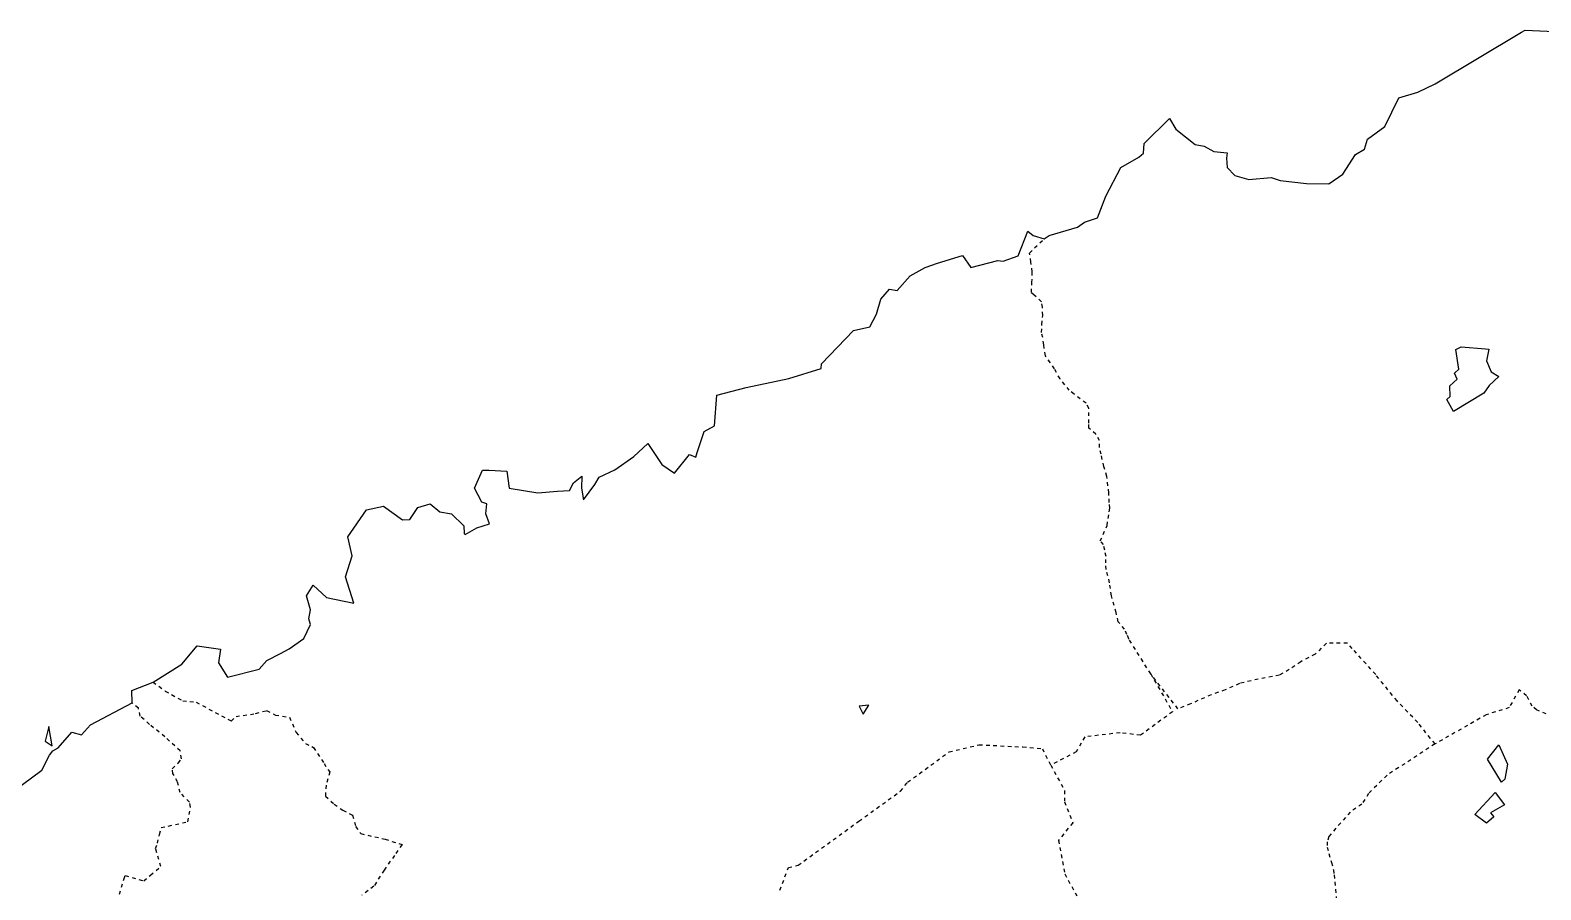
# Model space of a CAD drawing. Header units: millimetres. Extents: x 1888 to 2040, y 1705 to 1894.
# Drawn here: x 1940.41 to 1982.23, y 1865.19 to 1888.99 of the extents above; entities that cross this region are included whole.
import ezdxf

# ---------------------------------------------------------------- set-up
doc = ezdxf.new("R2010")
doc.units = ezdxf.units.MM
doc.linetypes.add('HIDDEN', pattern=[0.375, 0.25, -0.125])

# ---------------------------------------------------------------- blocks, each defined once
blk = doc.blocks.new('mall')
at = {"linetype": 'Continuous'}
for p, q in [((-45494, 50709), (-43097, 52141)), ((-43097, 52141), (-42998, 52191)), ((-42998, 52191), (-42188, 52156)), ((-45969, 50474), (-45494, 50709)), ((-46885, 49526), (-46496, 50317)), ((-46496, 50317), (-45969, 50474)), ((-53543, 49057), (-52844, 49745)), ((-52844, 49745), (-52666, 49449)), ((-52666, 49449), (-52132, 49027)), ((-47362, 49178), (-46885, 49526)), ((-53568, 48788), (-53543, 49057)), ((-52132, 49027), (-51884, 48980)), ((-51884, 48980), (-51615, 48831)), ((-47447, 48898), (-47362, 49178)), ((-54195, 48393), (-53693, 48679)), ((-53693, 48679), (-53568, 48788)), ((-51615, 48831), (-51252, 48800)), ((-51252, 48800), (-51265, 48647)), ((-51265, 48647), (-51245, 48392)), ((-48044, 48204), (-47699, 48749)), ((-47699, 48749), (-47447, 48898)), ((-54607, 47593), (-54195, 48393)), ((-51245, 48392), (-51036, 48169)), ((-51036, 48169), (-50647, 48055)), ((-50647, 48055), (-50031, 48111)), ((-50031, 48111), (-49779, 48029)), ((-48437, 47934), (-48044, 48204)), ((-49779, 48029), (-49053, 47946)), ((-49053, 47946), (-48437, 47934)), ((-54835, 47000), (-54607, 47593)), ((-55391, 46740), (-55195, 46873)), ((-55195, 46873), (-54835, 47000)), ((-57034, 45947), (-56764, 46626)), ((-56764, 46626), (-56615, 46509)), ((-56615, 46509), (-56314, 46414)), ((-56314, 46414), (-56180, 46509)), ((-56180, 46509), (-55391, 46740)), ((-60020, 45386), (-59605, 45624)), ((-59605, 45624), (-59270, 45745)), ((-59270, 45745), (-58574, 45953)), ((-58574, 45953), (-58347, 45618)), ((-58347, 45618), (-57601, 45813)), ((-57601, 45813), (-57448, 45794)), ((-57448, 45794), (-57034, 45947)), ((-60386, 44985), (-60020, 45386)), ((-60838, 44744), (-60597, 45020)), ((-60597, 45020), (-60386, 44985)), ((-60958, 44326), (-60838, 44744)), ((-61591, 43879), (-61140, 43980)), ((-61140, 43980), (-60958, 44326)), ((-62481, 42953), (-61591, 43879)), ((-44915, 43353), (-44769, 43422)), ((-44837, 42807), (-44915, 43353)), ((-44769, 43422), (-44092, 43367)), ((-44092, 43367), (-44000, 43356)), ((-44000, 43356), (-44071, 43038)), ((-63380, 42551), (-62486, 42822)), ((-62486, 42822), (-62481, 42953)), ((-44953, 42696), (-44837, 42807)), ((-44881, 42525), (-44953, 42696)), ((-44071, 43038), (-43940, 42728)), ((-43940, 42728), (-43728, 42606)), ((-65376, 42090), (-64563, 42302)), ((-64563, 42302), (-63380, 42551)), ((-45084, 42346), (-44881, 42525)), ((-45079, 42049), (-45084, 42346)), ((-43996, 42354), (-44138, 42145)), ((-43728, 42606), (-43996, 42354)), ((-65443, 41233), (-65376, 42090)), ((-45170, 41965), (-45079, 42049)), ((-44980, 41632), (-45170, 41965)), ((-44138, 42145), (-44980, 41632)), ((-65918, 40494), (-65730, 41081)), ((-65730, 41081), (-65443, 41233)), ((-67672, 40392), (-67283, 40752)), ((-67283, 40752), (-66901, 40163)), ((-68199, 40023), (-67672, 40392)), ((-66901, 40163), (-66548, 39927)), ((-66548, 39927), (-66131, 40440)), ((-66131, 40440), (-65957, 40371)), ((-65957, 40371), (-65918, 40494)), ((-72085, 39511), (-71866, 40012)), ((-71866, 40012), (-71681, 40011)), ((-71681, 40011), (-71193, 39980)), ((-71193, 39980), (-71126, 39507)), ((-69343, 39660), (-69117, 39841)), ((-69117, 39841), (-69125, 39510)), ((-68757, 39613), (-68630, 39814)), ((-68630, 39814), (-68199, 40023)), ((-71887, 39119), (-72085, 39511)), ((-71126, 39507), (-70336, 39379)), ((-70336, 39379), (-69791, 39429)), ((-69791, 39429), (-69452, 39447)), ((-69452, 39447), (-69343, 39660)), ((-69125, 39510), (-69066, 39186)), ((-69066, 39186), (-68757, 39613)), ((-75591, 38167), (-75078, 38909)), ((-75078, 38909), (-74602, 39012)), ((-74602, 39012), (-74080, 38634)), ((-73874, 38639), (-73651, 38975)), ((-73651, 38975), (-73316, 39080)), ((-73316, 39080), (-73042, 38858)), ((-71745, 39075), (-71887, 39119)), ((-71771, 38803), (-71745, 39075)), ((-74080, 38634), (-73874, 38639)), ((-73042, 38858), (-72722, 38800)), ((-72722, 38800), (-72381, 38464)), ((-72024, 38413), (-71670, 38526)), ((-71670, 38526), (-71771, 38803)), ((-75476, 37633), (-75591, 38167)), ((-72381, 38464), (-72370, 38260)), ((-72370, 38260), (-72344, 38228)), ((-72344, 38228), (-72024, 38413)), ((-75653, 37056), (-75476, 37633)), ((-76737, 36529), (-76552, 36825)), ((-76552, 36825), (-76186, 36487)), ((-75423, 36329), (-75653, 37056)), ((-76627, 36146), (-76737, 36529)), ((-76186, 36487), (-75423, 36329)), ((-76669, 35897), (-76627, 36146)), ((-76806, 35353), (-76629, 35736)), ((-76629, 35736), (-76669, 35897)), ((-80192, 34638), (-79765, 35149)), ((-79765, 35149), (-79122, 35049)), ((-77213, 35066), (-76806, 35353)), ((-79122, 35049), (-79172, 34671)), ((-78049, 34502), (-77837, 34741)), ((-77837, 34741), (-77457, 34933)), ((-77457, 34933), (-77213, 35066)), ((-80985, 34143), (-80192, 34638)), ((-79172, 34671), (-78924, 34282)), ((-78924, 34282), (-78049, 34502)), ((-81573, 33912), (-80985, 34143)), ((-81565, 33566), (-81573, 33912)), ((-82714, 32961), (-81565, 33566)), ((-61173, 33502), (-61433, 33474)), ((-61433, 33474), (-61330, 33256)), ((-61330, 33256), (-61173, 33502)), ((-83873, 32912), (-83975, 32502)), ((-83774, 32377), (-83873, 32912)), ((-83609, 32318), (-83231, 32751)), ((-83231, 32751), (-82970, 32684)), ((-82970, 32684), (-82714, 32961)), ((-83975, 32502), (-83774, 32377)), ((-83855, 32121), (-83762, 32241)), ((-83762, 32241), (-83609, 32318)), ((-44044, 32008), (-43724, 32403)), ((-43724, 32403), (-43489, 31871)), ((-84065, 31706), (-83855, 32121)), ((-43658, 31366), (-44044, 32008)), ((-43489, 31871), (-43564, 31455)), ((-84850, 31124), (-84065, 31706)), ((-43564, 31455), (-43658, 31366)), ((-44395, 30479), (-43827, 31080)), ((-43827, 31080), (-43574, 30742)), ((-43574, 30742), (-43954, 30518)), ((-44065, 30235), (-44395, 30479)), ((-43867, 30411), (-44065, 30235)), ((-43954, 30518), (-43867, 30411))]:
    blk.add_line(p, q, dxfattribs=at)
at = {"linetype": 'HIDDEN'}
for p, q in [((-56720, 46022), (-56583, 46163)), ((-56680, 45772), (-56720, 46022)), ((-56583, 46163), (-56314, 46414)), ((-56647, 45502), (-56680, 45772)), ((-56667, 44929), (-56653, 45201)), ((-56653, 45201), (-56647, 45502)), ((-56587, 44856), (-56667, 44929)), ((-56391, 44673), (-56587, 44856)), ((-56362, 44520), (-56391, 44673)), ((-56353, 44296), (-56362, 44520)), ((-56384, 43819), (-56383, 44041)), ((-56383, 44041), (-56353, 44296)), ((-56353, 43679), (-56384, 43819)), ((-56327, 43484), (-56353, 43679)), ((-56282, 43177), (-56327, 43484)), ((-56027, 42818), (-56282, 43177)), ((-55875, 42537), (-56027, 42818)), ((-55618, 42220), (-55875, 42537)), ((-55488, 42111), (-55618, 42220)), ((-55153, 41865), (-55488, 42111)), ((-55078, 41725), (-55153, 41865)), ((-55076, 41310), (-55078, 41725)), ((-55076, 41174), (-55076, 41310)), ((-54888, 41004), (-55076, 41174)), ((-54781, 40828), (-54888, 41004)), ((-54787, 40640), (-54781, 40828)), ((-54739, 40449), (-54787, 40640)), ((-54663, 40110), (-54739, 40449)), ((-54580, 39838), (-54663, 40110)), ((-54524, 39380), (-54580, 39838)), ((-54514, 39112), (-54524, 39380)), ((-54516, 38856), (-54492, 38961)), ((-54492, 38961), (-54514, 39112)), ((-54760, 38048), (-54574, 38476)), ((-54574, 38476), (-54516, 38856)), ((-54670, 37947), (-54760, 38048)), ((-54639, 37796), (-54670, 37947)), ((-54602, 37620), (-54639, 37796)), ((-54611, 37439), (-54602, 37620)), ((-54599, 37257), (-54611, 37439)), ((-54502, 36890), (-54599, 37257)), ((-54454, 36532), (-54502, 36890)), ((-54321, 36067), (-54454, 36532)), ((-54264, 35812), (-54321, 36067)), ((-54086, 35610), (-54264, 35812)), ((-54022, 35457), (-54086, 35610)), ((-53970, 35336), (-54022, 35457)), ((-53969, 35333), (-53970, 35336)), ((-53365, 34367), (-53969, 35333)), ((-48499, 35218), (-48814, 34911)), ((-47917, 35220), (-48499, 35218)), ((-47785, 35073), (-47917, 35220)), ((-48814, 34911), (-49211, 34704)), ((-47136, 34348), (-47785, 35073)), ((-53365, 34367), (-52762, 33321)), ((-52611, 33401), (-53365, 34367)), ((-49800, 34335), (-50389, 34224)), ((-49530, 34487), (-49800, 34335)), ((-49211, 34704), (-49530, 34487)), ((-46544, 33619), (-47136, 34348)), ((-80985, 34143), (-80645, 33893)), ((-80645, 33893), (-80161, 33620)), ((-51304, 33927), (-51689, 33789)), ((-50911, 34099), (-51304, 33927)), ((-50389, 34224), (-50911, 34099)), ((-43164, 33927), (-43442, 33434)), ((-42959, 33761), (-43164, 33927)), ((-81391, 33419), (-81565, 33566)), ((-80161, 33620), (-79792, 33584)), ((-79792, 33584), (-78819, 33064)), ((-52264, 33539), (-52611, 33401)), ((-51689, 33789), (-52264, 33539)), ((-45970, 33023), (-46544, 33619)), ((-42806, 33473), (-42959, 33761)), ((-42683, 33375), (-42806, 33473)), ((-81338, 33198), (-81391, 33419)), ((-81087, 32971), (-81338, 33198)), ((-78819, 33064), (-78686, 33190)), ((-78686, 33190), (-78146, 33268)), ((-78146, 33268), (-77840, 33355)), ((-77840, 33355), (-77599, 33228)), ((-77599, 33228), (-77209, 33169)), ((-77209, 33169), (-77023, 32747)), ((-52762, 33321), (-53646, 32669)), ((-44074, 33238), (-45494, 32428)), ((-43442, 33434), (-44074, 33238)), ((-42047, 33110), (-42683, 33375)), ((-80658, 32628), (-81087, 32971)), ((-80231, 32240), (-80658, 32628)), ((-77023, 32747), (-76767, 32440)), ((-55190, 32624), (-55425, 32212)), ((-54215, 32737), (-55190, 32624)), ((-53646, 32669), (-54215, 32737)), ((-45494, 32428), (-45970, 33023)), ((-80196, 32020), (-80231, 32240)), ((-76767, 32440), (-76541, 32335)), ((-76541, 32335), (-76252, 31891)), ((-60095, 31369), (-58947, 32210)), ((-58947, 32210), (-58122, 32406)), ((-58122, 32406), (-56906, 32346)), ((-56906, 32346), (-56365, 32295)), ((-56365, 32295), (-56134, 31842)), ((-55425, 32212), (-56134, 31842)), ((-45494, 32428), (-46823, 31563)), ((-80454, 31743), (-80287, 31896)), ((-80287, 31896), (-80196, 32020)), ((-76252, 31891), (-76095, 31653)), ((-56134, 31842), (-55748, 31140)), ((-80433, 31608), (-80454, 31743)), ((-80309, 31377), (-80433, 31608)), ((-80234, 31081), (-80309, 31377)), ((-76095, 31653), (-76196, 31283)), ((-60294, 31121), (-60095, 31369)), ((-46823, 31563), (-47332, 31061)), ((-79980, 30818), (-80234, 31081)), ((-76196, 31283), (-76214, 30983)), ((-76214, 30983), (-75969, 30760)), ((-61441, 30292), (-60294, 31121)), ((-55748, 31140), (-55755, 30824)), ((-47332, 31061), (-47517, 30765)), ((-80026, 30276), (-79947, 30681)), ((-79947, 30681), (-79980, 30818)), ((-75969, 30760), (-75732, 30594)), ((-75732, 30594), (-75463, 30458)), ((-55755, 30824), (-55522, 30249)), ((-47842, 30544), (-48437, 29865)), ((-47517, 30765), (-47842, 30544)), ((-80807, 29925), (-80758, 30111)), ((-80758, 30111), (-80026, 30276)), ((-75463, 30458), (-75377, 30141)), ((-75377, 30141), (-75234, 29948)), ((-63127, 29070), (-61441, 30292)), ((-55522, 30249), (-55918, 29760)), ((-80865, 29678), (-80807, 29925)), ((-75234, 29948), (-74563, 29791)), ((-74563, 29791), (-74090, 29641)), ((-55918, 29760), (-55747, 28830)), ((-48476, 29719), (-48480, 29574)), ((-48437, 29865), (-48476, 29719)), ((-80918, 29530), (-80865, 29678)), ((-80765, 29034), (-80918, 29530)), ((-74303, 29343), (-74587, 28935)), ((-74090, 29641), (-74303, 29343)), ((-48480, 29574), (-48432, 29392)), ((-48432, 29392), (-48360, 29150)), ((-81058, 28799), (-80765, 29034)), ((-74587, 28935), (-74874, 28487)), ((-63633, 28379), (-63394, 29005)), ((-63394, 29005), (-63127, 29070)), ((-48360, 29150), (-48308, 28945)), ((-48308, 28945), (-48289, 28806)), ((-81917, 28270), (-81775, 28732)), ((-81775, 28732), (-81759, 28782)), ((-81759, 28782), (-81242, 28636)), ((-81242, 28636), (-81058, 28799)), ((-74874, 28487), (-75203, 28239)), ((-55747, 28830), (-55200, 27850)), ((-48289, 28806), (-48245, 28402)), ((-48245, 28402), (-48220, 27966))]:
    blk.add_line(p, q, dxfattribs=at)

msp = doc.modelspace()

# ---------------------------------------------------------------- block references
at = {"xscale": 0.001, "yscale": 0.001, "zscale": 0.001}
msp.add_blockref('mall', (2024.797, 1836.796), dxfattribs=at)

doc.saveas('drawing.dxf')
